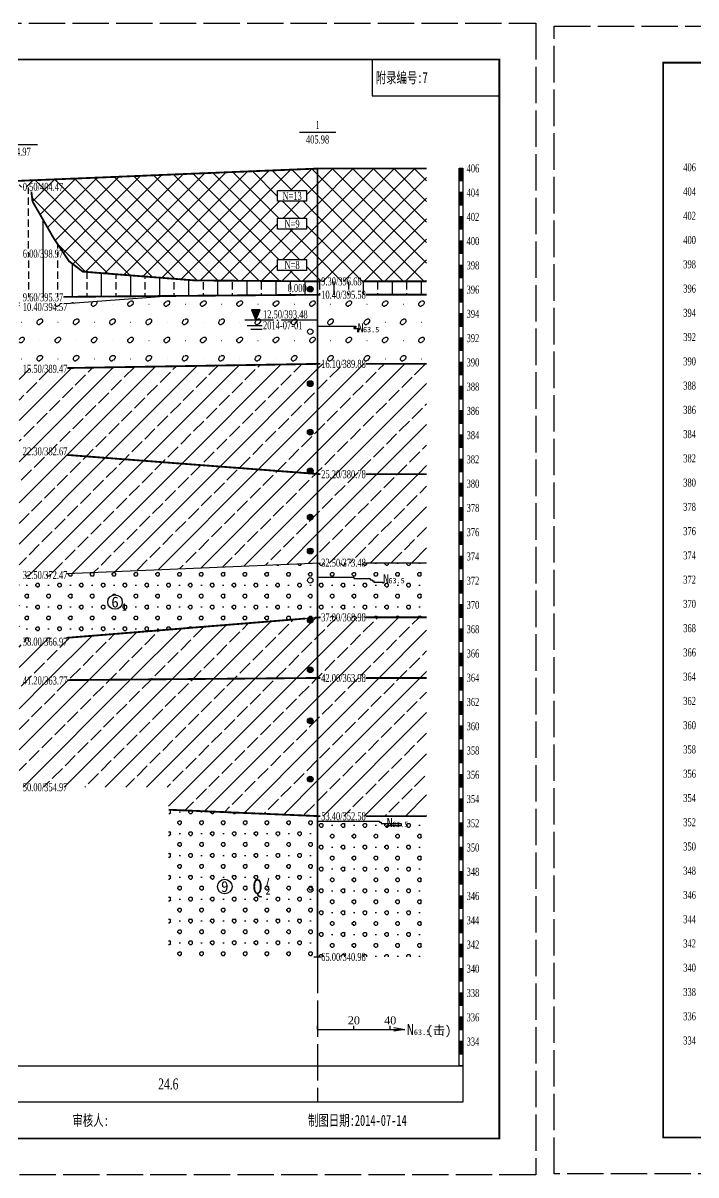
# Model space of a CAD drawing. Header units: millimetres. Extents: x -30 to 2967, y -786 to 1322.
# Drawn here: x 1142.5 to 1327.5, y -785.6 to -469 of the extents above; entities that cross this region are included whole.
import ezdxf
from ezdxf.enums import TextEntityAlignment as Align

# ---------------------------------------------------------------- set-up
doc = ezdxf.new("R2010")
doc.units = ezdxf.units.MM
doc.linetypes.add('SWX', pattern=[12, 10, -1, 0, -1])
doc.linetypes.add('XX', pattern=[12, 10, -2])
doc.layers.add('DXSW', color=7, linetype='Continuous')
doc.layers.add('MASKTEXT', color=7, linetype='Continuous')
doc.styles.add('Dzcd', font='TIMES.TTF')
doc.styles.add('DzSl', font='italic__.ttf')
doc.styles.get("Standard").update_dxf_attribs({"font": 'SimSun.ttf'})
pattern_1 = [(0, (0.293, 0), (3, 3), [0.4142, -5.5858]), (0, (0.293, 1), (3, 3), [0.4142, -5.5858]), (90, (0, 0.293), (-3, 3), [0.4142, -5.5858]), (90, (1, 0.293), (-3, 3), [0.4142, -5.5858]), (45, (0.707, 0), (-3.000042, 3.000042), [0.4142, -3.8285]), (45, (0, 0.707), (-3.000042, 3.000042), [0.4142, -3.8285]), (135, (0.293, 0), (-3.000042, -3.000042), [0.4142, -3.8285]), (135, (1, 0.707), (-3.000042, -3.000042), [0.4142, -3.8285]), (0, (3.5, 0.5), (0, 6), [0, -6])]
pattern_2 = [(45, (0, 0), (-2.828427, 2.828427), []), (315, (0, 0), (2.828427, 2.828427), [])]
pattern_3 = [(90, (936.057, -1862.288), (-8, 5e-16), [2, -1]), (90, (940.057, -1862.288), (-8, 5e-16), [])]
pattern_4 = [(0, (936.5703, -1861.8487), (5, 5), [0.3756, -9.6244]), (0, (937.127, -1860.37), (5, 5), [0.3798, -9.6202]), (135, (936.57, -1861.849), (-5.000023, -5.000023), [0.3906, -6.6804]), (315, (937.507, -1860.37), (5.000023, 5.000023), [0.3828, -6.6883]), (90, (936.294, -1861.5724), (-5, 5), [0.377, -9.623]), (270, (937.7776, -1860.6405), (5, -5), [0.3751, -9.6249]), (45, (936.451, -1860.881), (-5.000023, 5.000023), [0.492, -6.5791]), (225, (937.604, -1861.3624), (5.000023, -5.000023), [0.4449, -6.6262]), (63.4348, (936.294, -1861.195), (-10.000075, -6e-05), [0.3513, -22.0094]), (243.4348, (937.778, -1861.015), (10.000075, 6e-05), [0.3886, -21.9721]), (63.4348, (941.294, -1856.195), (-10.000075, -6e-05), [0.3513, -22.0094]), (243.4348, (942.778, -1856.015), (10.000075, 6e-05), [0.3886, -21.9721]), (63.4348, (946.294, -1851.195), (-10.000075, -6e-05), [0.3513, -22.0094]), (243.4348, (947.778, -1851.015), (10.000075, 6e-05), [0.3886, -21.9721]), (63.4348, (951.294, -1846.195), (-10.000075, -6e-05), [0.3513, -22.0094]), (243.4348, (952.778, -1846.015), (10.000075, 6e-05), [0.3886, -21.9721]), (26.5659, (936.799, -1860.5333), (-9.998806, 0.000297), [0.3657, -21.9937]), (206.5659, (937.2892, -1861.677), (9.999964, 0.000282), [0.3838, -21.9769]), (26.5659, (941.799, -1855.5333), (-9.998806, 0.000297), [0.3657, -21.9937]), (206.5659, (942.2892, -1856.677), (9.999964, 0.000282), [0.3838, -21.9769]), (0, (942.051, -1861.275), (0, 10), [0.05, -9.95]), (0, (947.051, -1856.275), (0, 10), [0.05, -9.95])]
pattern_5 = [(45, (0, 0), (-5.656854, 5.656854), []), (45, (5.657, 0), (-2.828427, 8.48528), [4, -1])]

# ---------------------------------------------------------------- blocks, each defined once
blk = doc.blocks.new('TL_YZY')
h = blk.add_hatch(color=256)
edge = h.paths.add_edge_path()
edge.add_arc((0, -0.79), 0.8, 0, 360)
blk.add_circle((0, -0.79), 0.8)
blk = doc.blocks.new('TL_BGN')
blk.add_lwpolyline([(-8, 0), (0, 0), (0, -3), (-8, -3)], close=True)
blk = doc.blocks.new('TL_RDY')
blk.add_circle((0, -1.51), 0.75)
blk = doc.blocks.new('tl_shw')
blk.add_hatch(color=256).paths.add_polyline_path([(1.21, 2.81), (-1.21, 2.81), (0, -0.04)])
for p, q in [((-2.35, -1.44), (1.77, -1.44)), ((1.77, -2.55), (-1.39, -2.55))]:
    blk.add_line(p, q)
at = {"flags": 128}
blk.add_lwpolyline([(1.21, 2.81), (-1.21, 2.81), (0, -0.04)], close=True, dxfattribs=at)

msp = doc.modelspace()

# ---------------------------------------------------------------- hatches: boundary and pattern name
h = msp.add_hatch()
h.set_pattern_fill('素填土', color=256, style=0)
h.set_pattern_definition(pattern_2)
h.paths.add_polyline_path([(1141.39, -512.39), (1223.46, -509.02), (1223.46, -540.02), (1189.81, -539.77), (1158.89, -537.35), (1155.09, -534.46), (1151.03, -528.4), (1145.06, -518.04), (1144.75, -515.36), (1144.09, -514.22), (1141.39, -514.06)])
h.paths.add_polyline_path([(1213.85, -537.22), (1219.06, -537.22), (1219.06, -533.87), (1213.85, -533.87)], flags=24)
h.paths.add_polyline_path([(1213.85, -525.89), (1219.06, -525.89), (1219.06, -522.53), (1213.85, -522.53)], flags=24)
h.paths.add_polyline_path([(1213.28, -518.22), (1219.63, -518.22), (1219.63, -514.87), (1213.28, -514.87)], flags=8)
h.paths.add_polyline_path([(1141.81, -515.77), (1153.83, -515.77), (1153.83, -512.32), (1141.81, -512.32)], flags=25)
h.paths.add_polyline_path([(1212.46, -515.02), (1220.46, -515.02), (1220.46, -518.02), (1212.46, -518.02)], flags=16)
h.paths.add_polyline_path([(1212.46, -522.69), (1220.46, -522.69), (1220.46, -525.69), (1212.46, -525.69)], flags=16)
h.paths.add_polyline_path([(1212.46, -534.02), (1220.46, -534.02), (1220.46, -537.02), (1212.46, -537.02)], flags=16)
h.paths.add_polyline_path([(1213.28, -518.22), (1219.63, -518.22), (1219.63, -514.87), (1213.28, -514.87)], flags=24)
h.paths.add_polyline_path([(1213.85, -525.89), (1219.06, -525.89), (1219.06, -522.53), (1213.85, -522.53)], flags=8)
h.paths.add_polyline_path([(1213.85, -537.22), (1219.06, -537.22), (1219.06, -533.87), (1213.85, -533.87)], flags=8)
h = msp.add_hatch()
h.set_pattern_fill('素填土', color=256, style=0)
h.set_pattern_definition(pattern_2)
h.paths.add_polyline_path([(1223.46, -509.02), (1253.46, -509.02), (1253.46, -540.02), (1223.46, -540.02)])
h.paths.add_polyline_path([(1223.88, -541.74), (1235.9, -541.74), (1235.9, -538.29), (1223.88, -538.29)], flags=8)
for points in [[(1262.46, -512.29), (1262.46, -508.95), (1263.46, -508.95), (1263.46, -512.29)], [(1262.46, -518.95), (1262.46, -515.62), (1263.46, -515.62), (1263.46, -518.95)], [(1262.46, -525.62), (1262.46, -522.29), (1263.46, -522.29), (1263.46, -525.62)], [(1262.46, -532.29), (1262.46, -528.95), (1263.46, -528.95), (1263.46, -532.29)], [(1262.46, -538.95), (1262.46, -535.62), (1263.46, -535.62), (1263.46, -538.95)], [(1262.46, -545.62), (1262.46, -542.29), (1263.46, -542.29), (1263.46, -545.62)], [(1262.46, -552.29), (1262.46, -548.95), (1263.46, -548.95), (1263.46, -552.29)], [(1262.46, -558.95), (1262.46, -555.62), (1263.46, -555.62), (1263.46, -558.95)], [(1262.46, -565.62), (1262.46, -562.29), (1263.46, -562.29), (1263.46, -565.62)], [(1262.46, -572.29), (1262.46, -568.95), (1263.46, -568.95), (1263.46, -572.29)], [(1262.46, -578.95), (1262.46, -575.62), (1263.46, -575.62), (1263.46, -578.95)], [(1262.46, -585.62), (1262.46, -582.29), (1263.46, -582.29), (1263.46, -585.62)], [(1262.46, -592.29), (1262.46, -588.95), (1263.46, -588.95), (1263.46, -592.29)], [(1262.46, -598.95), (1262.46, -595.62), (1263.46, -595.62), (1263.46, -598.95)], [(1262.46, -605.62), (1262.46, -602.29), (1263.46, -602.29), (1263.46, -605.62)], [(1262.46, -612.29), (1262.46, -608.95), (1263.46, -608.95), (1263.46, -612.29)], [(1262.46, -618.95), (1262.46, -615.62), (1263.46, -615.62), (1263.46, -618.95)], [(1262.46, -625.62), (1262.46, -622.29), (1263.46, -622.29), (1263.46, -625.62)], [(1262.46, -632.29), (1262.46, -628.95), (1263.46, -628.95), (1263.46, -632.29)], [(1262.46, -638.95), (1262.46, -635.62), (1263.46, -635.62), (1263.46, -638.95)], [(1262.46, -645.62), (1262.46, -642.29), (1263.46, -642.29), (1263.46, -645.62)], [(1262.46, -652.29), (1262.46, -648.95), (1263.46, -648.95), (1263.46, -652.29)], [(1262.46, -658.95), (1262.46, -655.62), (1263.46, -655.62), (1263.46, -658.95)], [(1262.46, -665.62), (1262.46, -662.29), (1263.46, -662.29), (1263.46, -665.62)], [(1262.46, -672.29), (1262.46, -668.95), (1263.46, -668.95), (1263.46, -672.29)], [(1262.46, -678.95), (1262.46, -675.62), (1263.46, -675.62), (1263.46, -678.95)], [(1262.46, -685.62), (1262.46, -682.29), (1263.46, -682.29), (1263.46, -685.62)], [(1262.46, -692.29), (1262.46, -688.95), (1263.46, -688.95), (1263.46, -692.29)], [(1262.46, -698.95), (1262.46, -695.62), (1263.46, -695.62), (1263.46, -698.95)], [(1262.46, -705.62), (1262.46, -702.29), (1263.46, -702.29), (1263.46, -705.62)], [(1262.46, -712.29), (1262.46, -708.95), (1263.46, -708.95), (1263.46, -712.29)], [(1262.46, -718.95), (1262.46, -715.62), (1263.46, -715.62), (1263.46, -718.95)], [(1262.46, -725.62), (1262.46, -722.29), (1263.46, -722.29), (1263.46, -725.62)], [(1262.46, -732.29), (1262.46, -728.95), (1263.46, -728.95), (1263.46, -732.29)], [(1262.46, -738.95), (1262.46, -735.62), (1263.46, -735.62), (1263.46, -738.95)], [(1262.46, -745.62), (1262.46, -742.29), (1263.46, -742.29), (1263.46, -745.62)], [(1262.46, -752.29), (1262.46, -748.95), (1263.46, -748.95), (1263.46, -752.29)]]:
    msp.add_hatch(color=256).paths.add_polyline_path(points)
h = msp.add_hatch()
h.set_pattern_fill('黄土状粉质粘土', color=256, style=0)
h.set_pattern_definition([(90, (0, 0), (-8, 5e-16), [2, -1]), (90, (4, 0), (-8, 5e-16), [])])
h.paths.add_polyline_path([(1141.39, -514.11), (1144.09, -514.22), (1144.75, -515.36), (1145.06, -518.04), (1146.74, -520.96), (1148.83, -524.58), (1151.02, -528.37), (1153.89, -532.66), (1141.39, -532.4)])
h = msp.add_hatch()
h.set_pattern_fill('黄土状粉质粘土', color=256, style=0)
h.set_pattern_definition(pattern_3)
h.paths.add_polyline_path([(1141.39, -532.39), (1153.89, -532.66), (1155.09, -534.46), (1158.89, -537.35), (1189.81, -539.77), (1223.46, -540.02), (1223.46, -543.69), (1141.39, -544.39)])
h.paths.add_polyline_path([(1214.78, -543.56), (1221.02, -543.56), (1221.02, -540.2), (1214.78, -540.2)], flags=24)
h.paths.add_polyline_path([(1141.81, -534.11), (1153.83, -534.11), (1153.83, -530.66), (1141.81, -530.66)], flags=9)
h.paths.add_polyline_path([(1141.81, -546.11), (1153.83, -546.11), (1153.83, -542.66), (1141.81, -542.66)], flags=9)
h = msp.add_hatch()
h.set_pattern_fill('黄土状粉质粘土', color=256, style=0)
h.set_pattern_definition(pattern_3)
h.paths.add_polyline_path([(1223.46, -540.02), (1253.46, -540.02), (1253.46, -543.69), (1223.46, -543.69)])
h.paths.add_polyline_path([(1223.88, -541.74), (1235.9, -541.74), (1235.9, -538.29), (1223.88, -538.29)], flags=8)
h.paths.add_polyline_path([(1223.88, -545.41), (1237.03, -545.41), (1237.03, -541.96), (1223.88, -541.96)], flags=8)
h = msp.add_hatch()
h.set_pattern_fill('卵石', color=256, style=0)
h.set_pattern_definition(pattern_4)
h.paths.add_polyline_path([(1141.39, -544.39), (1223.46, -543.69), (1223.46, -562.69), (1141.39, -564.06)])
h.paths.add_polyline_path([(1141.49, -544.49), (1182.44, -544.04), (1141.49, -547.06)], flags=16)
h.paths.add_polyline_path([(1207.88, -550.81), (1221.03, -550.81), (1221.03, -547.36), (1207.88, -547.36)], flags=24)
h.paths.add_polyline_path([(1207.9, -553.79), (1219.63, -553.79), (1219.63, -550.43), (1207.9, -550.43)], flags=24)
h.paths.add_polyline_path([(1141.81, -546.11), (1153.83, -546.11), (1153.83, -542.66), (1141.81, -542.66)], flags=9)
h.paths.add_polyline_path([(1141.81, -548.77), (1154.97, -548.77), (1154.97, -545.32), (1141.81, -545.32)], flags=24)
h.paths.add_polyline_path([(1141.81, -565.77), (1154.97, -565.77), (1154.97, -562.32), (1141.81, -562.32)], flags=9)
h = msp.add_hatch()
h.set_pattern_fill('中砂', color=256, style=0)
h.set_pattern_definition([(0, (936.0566, -1862.2876), (2.5, 4.33), [0, -5]), (0, (936.1566, -1862.2876), (2.5, 4.33), [0, -5]), (0, (936.0566, -1862.1876), (2.5, 4.33), [0, -5]), (0, (936.1566, -1862.1876), (2.5, 4.33), [0, -5])])
h.paths.add_polyline_path([(1141.49, -544.49), (1182.44, -544.04), (1141.49, -547.06)])
h = msp.add_hatch()
h.set_pattern_fill('卵石', color=256, style=0)
h.set_pattern_definition(pattern_4)
h.paths.add_polyline_path([(1223.46, -543.69), (1253.46, -543.69), (1253.46, -562.69), (1223.46, -562.69)])
h.paths.add_polyline_path([(1223.88, -545.41), (1237.03, -545.41), (1237.03, -541.96), (1223.88, -541.96)], flags=8)
h.paths.add_polyline_path([(1223.88, -564.41), (1237.03, -564.41), (1237.03, -560.96), (1223.88, -560.96)], flags=8)
h = msp.add_hatch()
h.set_pattern_fill('粉质粘土', color=256, style=0)
h.set_pattern_definition(pattern_5)
h.paths.add_polyline_path([(1141.39, -564.06), (1223.46, -562.69), (1223.46, -593.02), (1141.39, -586.72)])
h.paths.add_polyline_path([(1141.81, -565.77), (1154.97, -565.77), (1154.97, -562.32), (1141.81, -562.32)], flags=8)
h.paths.add_polyline_path([(1141.81, -588.44), (1154.97, -588.44), (1154.97, -584.99), (1141.81, -584.99)], flags=8)
h = msp.add_hatch()
h.set_pattern_fill('粉质粘土', color=256, style=0)
h.set_pattern_definition(pattern_5)
h.paths.add_polyline_path([(1223.46, -562.69), (1253.46, -562.69), (1253.46, -593.02), (1223.46, -593.02)])
h.paths.add_polyline_path([(1223.88, -564.41), (1237.03, -564.41), (1237.03, -560.96), (1223.88, -560.96)], flags=8)
h.paths.add_polyline_path([(1223.88, -594.74), (1237.03, -594.74), (1237.03, -591.29), (1223.88, -591.29)], flags=8)
h = msp.add_hatch()
h.set_pattern_fill('粉质粘土', color=256, style=0)
h.set_pattern_definition(pattern_5)
h.paths.add_polyline_path([(1141.39, -586.72), (1223.46, -593.02), (1223.46, -632.36), (1141.39, -639.06)])
h.paths.add_polyline_path([(1141.49, -620.82), (1223.46, -617.36), (1223.46, -632.36), (1141.49, -639.06)], flags=0)
h.paths.add_polyline_path([(1141.81, -588.44), (1154.97, -588.44), (1154.97, -584.99), (1141.81, -584.99)], flags=8)
h.paths.add_polyline_path([(1141.81, -622.44), (1154.97, -622.44), (1154.97, -618.99), (1141.81, -618.99)], flags=8)
h.paths.add_polyline_path([(1141.81, -622.44), (1154.97, -622.44), (1154.97, -618.99), (1141.81, -618.99)], flags=8)
h.paths.add_polyline_path([(1141.81, -640.77), (1154.97, -640.77), (1154.97, -637.32), (1141.81, -637.32)], flags=8)
h = msp.add_hatch()
h.set_pattern_fill('粉质粘土', color=256, style=0)
h.set_pattern_definition(pattern_5)
h.paths.add_polyline_path([(1223.46, -593.02), (1253.46, -593.02), (1253.46, -632.36), (1223.46, -632.36)])
h.paths.add_polyline_path([(1223.56, -617.46), (1253.46, -617.36), (1253.46, -632.36), (1223.56, -632.36)], flags=16)
h.paths.add_polyline_path([(1223.88, -594.74), (1237.03, -594.74), (1237.03, -591.29), (1223.88, -591.29)], flags=9)
h.paths.add_polyline_path([(1223.88, -619.07), (1237.03, -619.07), (1237.03, -615.62), (1223.88, -615.62)], flags=8)
h.paths.add_polyline_path([(1223.88, -619.07), (1237.03, -619.07), (1237.03, -615.62), (1223.88, -615.62)], flags=24)
h.paths.add_polyline_path([(1223.88, -634.07), (1237.03, -634.07), (1237.03, -630.62), (1223.88, -630.62)], flags=9)
h = msp.add_hatch()
h.set_pattern_fill('圆砾', color=256, style=0)
h.set_pattern_definition(pattern_1)
h.paths.add_polyline_path([(1141.49, -620.82), (1223.46, -617.36), (1223.46, -632.36), (1141.49, -639.06)])
edge = h.paths.add_edge_path(flags=16)
edge.add_arc((1221.46, -622.2), 0.75, 0, 360)
edge = h.paths.add_edge_path(flags=16)
edge.add_arc((1167.76, -628.16), 2, 0, 360)
h.paths.add_polyline_path([(1169.18, -630.97), (1171.56, -630.97), (1171.56, -628.08), (1169.18, -628.08)], flags=24)
h.paths.add_polyline_path([(1165.96, -630.39), (1169.55, -630.39), (1169.55, -626.01), (1165.96, -626.01)], flags=24)
h.paths.add_polyline_path([(1141.81, -640.77), (1154.97, -640.77), (1154.97, -637.32), (1141.81, -637.32)], flags=9)
h = msp.add_hatch()
h.set_pattern_fill('圆砾', color=256, style=0)
h.set_pattern_definition(pattern_1)
h.paths.add_polyline_path([(1223.56, -617.46), (1253.46, -617.36), (1253.46, -632.36), (1223.56, -632.36)])
h.paths.add_polyline_path([(1223.88, -619.07), (1237.03, -619.07), (1237.03, -615.62), (1223.88, -615.62)], flags=9)
h.paths.add_polyline_path([(1223.88, -634.07), (1237.03, -634.07), (1237.03, -630.62), (1223.88, -630.62)], flags=9)
h = msp.add_hatch()
h.set_pattern_fill('粉质粘土', color=256, style=0)
h.set_pattern_definition(pattern_5)
h.paths.add_polyline_path([(1141.39, -639.06), (1223.46, -632.36), (1223.46, -649.02), (1141.39, -649.72)])
h.paths.add_polyline_path([(1141.81, -640.77), (1154.97, -640.77), (1154.97, -637.32), (1141.81, -637.32)], flags=8)
h.paths.add_polyline_path([(1141.81, -651.44), (1154.97, -651.44), (1154.97, -647.99), (1141.81, -647.99)], flags=8)
h = msp.add_hatch()
h.set_pattern_fill('粉质粘土', color=256, style=0)
h.set_pattern_definition(pattern_5)
h.paths.add_polyline_path([(1223.46, -632.36), (1253.46, -632.36), (1253.46, -649.02), (1223.46, -649.02)])
h.paths.add_polyline_path([(1223.88, -634.07), (1237.03, -634.07), (1237.03, -630.62), (1223.88, -630.62)], flags=8)
h.paths.add_polyline_path([(1223.88, -650.74), (1237.03, -650.74), (1237.03, -647.29), (1223.88, -647.29)], flags=8)
h = msp.add_hatch()
h.set_pattern_fill('粉质粘土', color=256, style=0)
h.set_pattern_definition(pattern_5)
h.paths.add_polyline_path([(1141.39, -649.72), (1223.46, -649.02), (1223.46, -687.02), (1182.52, -685.24), (1182.42, -679.05), (1141.39, -679.05)])
h.paths.add_polyline_path([(1141.81, -651.44), (1154.97, -651.44), (1154.97, -647.99), (1141.81, -647.99)], flags=9)
h.paths.add_polyline_path([(1141.81, -680.77), (1154.97, -680.77), (1154.97, -677.32), (1141.81, -677.32)], flags=25)
h = msp.add_hatch()
h.set_pattern_fill('粉质粘土', color=256, style=0)
h.set_pattern_definition(pattern_5)
h.paths.add_polyline_path([(1223.46, -649.02), (1253.46, -649.02), (1253.46, -687.02), (1223.46, -687.02)])
h.paths.add_polyline_path([(1223.88, -650.74), (1237.03, -650.74), (1237.03, -647.29), (1223.88, -647.29)], flags=8)
h.paths.add_polyline_path([(1223.88, -688.74), (1237.03, -688.74), (1237.03, -685.29), (1223.88, -685.29)], flags=8)
h = msp.add_hatch()
h.set_pattern_fill('圆砾', color=256, style=0)
h.set_pattern_definition([(0, (936.3495, -1862.2876), (3, 3), [0.4142, -5.5858]), (0, (936.3495, -1861.2876), (3, 3), [0.4142, -5.5858]), (90, (936.0566, -1861.9947), (-3, 3), [0.4142, -5.5858]), (90, (937.0566, -1861.9947), (-3, 3), [0.4142, -5.5858]), (45, (936.7637, -1862.2876), (-3.000042, 3.000042), [0.4142, -3.8285]), (45, (936.0566, -1861.5805), (-3.000042, 3.000042), [0.4142, -3.8285]), (135, (936.3495, -1862.2876), (-3.000042, -3.000042), [0.4142, -3.8285]), (135, (937.0566, -1861.5805), (-3.000042, -3.000042), [0.4142, -3.8285]), (0, (939.5566, -1861.7876), (0, 6), [0, -6])])
h.paths.add_polyline_path([(1182.52, -685.24), (1223.46, -687.02), (1223.46, -725.69), (1182.42, -725.69)])
edge = h.paths.add_edge_path(flags=16)
edge.add_arc((1197.94, -706.35), 2, 0, 360)
h.paths.add_polyline_path([(1204.42, -709.89), (1209.46, -709.89), (1209.46, -703.32), (1204.42, -703.32)], flags=24)
h.paths.add_polyline_path([(1208.66, -709.03), (1211.04, -709.03), (1211.04, -706.15), (1208.66, -706.15)], flags=24)
h.paths.add_polyline_path([(1208.64, -706.55), (1210.78, -706.55), (1210.78, -703.55), (1208.64, -703.55)], flags=24)
h = msp.add_hatch()
h.set_pattern_fill('圆砾', color=256, style=0)
h.set_pattern_definition(pattern_1)
h.paths.add_polyline_path([(1223.46, -687.02), (1253.46, -687.02), (1253.46, -725.69), (1223.46, -725.69)])
h.paths.add_polyline_path([(1223.88, -688.74), (1237.03, -688.74), (1237.03, -685.29), (1223.88, -685.29)], flags=9)
h.paths.add_polyline_path([(1223.88, -727.41), (1237.03, -727.41), (1237.03, -723.96), (1223.88, -723.96)], flags=9)

# ---------------------------------------------------------------- linework, layer by layer
for p, q in [((1218.46, -499.02), (1228.46, -499.02)), ((1136.39, -502.39), (1146.39, -502.39)), ((1153.56, -544.28), (1182.44, -544.04)), ((1154.34, -546.11), (1182.44, -544.04)), ((1154.37, -620.27), (1224.26, -617.36)), ((1236.44, -617.41), (1253.46, -617.36)), ((1224.26, -632.36), (1154.37, -638)), ((1253.46, -632.36), (1236.44, -632.36)), ((1222.46, -725.69), (1224.46, -725.69)), ((1223.46, -745.62), (1223.46, -744.62)), ((1223.46, -745.62), (1247.46, -745.62)), ((1233.46, -745.62), (1233.46, -744.62)), ((1243.46, -745.62), (1243.46, -744.62))]:
    msp.add_line(p, q)
at = {"linetype": 'XX'}
msp.add_line((1223.46, -725.69), (1223.46, -765.62), dxfattribs=at)
for points in [[(856.06, -785.62), (856.06, -469.02), (1283.46, -469.02), (1283.46, -785.62)], [(1288.54, -785.33), (1288.54, -469.9), (1710.11, -469.9), (1710.11, -785.33)]]:
    msp.add_lwpolyline(points, close=True, dxfattribs=at)
at = {"const_width": 0.5}
for points in [[(886.06, -775.62), (886.06, -479.02), (1273.46, -479.02), (1273.46, -775.62)], [(1318.54, -775.33), (1318.54, -479.9), (1700.11, -479.9), (1700.11, -775.33)]]:
    msp.add_lwpolyline(points, close=True, dxfattribs=at)
for points in [[(1238.46, -479.02), (1238.46, -489.02), (1273.46, -489.02)], [(1244.46, -745.12), (1247.46, -745.62), (1244.46, -746.12)]]:
    msp.add_lwpolyline(points)
for points in [[(1055.22, -512.31), (1061.66, -512.33), (1078.76, -512.39), (1094.41, -512.39), (1110.07, -512.39), (1125.73, -512.39), (1141.39, -512.39), (1161.91, -511.55), (1182.42, -510.7), (1202.94, -509.86), (1223.46, -509.02), (1253.46, -509.02)], [(1153.73, -532.66), (1153.89, -532.66)], [(1235.67, -540.02), (1253.46, -540.02)], [(1235.67, -540.02), (1253.46, -540.02)], [(1153.6, -544.28), (1224.26, -543.69)], [(1236.69, -543.69), (1253.46, -543.69)], [(1154.62, -563.84), (1224.26, -562.69)], [(1236.69, -562.69), (1253.46, -562.69)], [(1154.62, -587.73), (1224.26, -593.02)], [(1236.69, -593.02), (1253.46, -593.02)], [(1154.62, -637.98), (1220.17, -632.69)], [(1222.7, -632.48), (1224.26, -632.36)], [(1236.69, -632.36), (1253.46, -632.36)], [(1154.62, -649.61), (1224.26, -649.02)], [(1236.69, -649.02), (1253.46, -649.02)], [(1182.52, -685.24), (1224.26, -687.02)], [(1236.69, -687.02), (1253.46, -687.02)]]:
    msp.add_lwpolyline(points, dxfattribs=at)
msp.add_lwpolyline([(1223.46, -509.02, 0.5, 0.5, 0), (1223.46, -725.69, 0, 0, 0)], format="xyseb")
for points in [[(1262.46, -512.29), (1262.46, -508.95), (1263.46, -508.95), (1263.46, -512.29)], [(1262.46, -515.62), (1262.46, -512.29), (1263.46, -512.29), (1263.46, -515.62)], [(1262.46, -518.95), (1262.46, -515.62), (1263.46, -515.62), (1263.46, -518.95)], [(1262.46, -522.29), (1262.46, -518.95), (1263.46, -518.95), (1263.46, -522.29)], [(1262.46, -525.62), (1262.46, -522.29), (1263.46, -522.29), (1263.46, -525.62)], [(1262.46, -528.95), (1262.46, -525.62), (1263.46, -525.62), (1263.46, -528.95)], [(1262.46, -532.29), (1262.46, -528.95), (1263.46, -528.95), (1263.46, -532.29)], [(1262.46, -535.62), (1262.46, -532.29), (1263.46, -532.29), (1263.46, -535.62)], [(1262.46, -538.95), (1262.46, -535.62), (1263.46, -535.62), (1263.46, -538.95)], [(1262.46, -542.29), (1262.46, -538.95), (1263.46, -538.95), (1263.46, -542.29)], [(1262.46, -545.62), (1262.46, -542.29), (1263.46, -542.29), (1263.46, -545.62)], [(1262.46, -548.95), (1262.46, -545.62), (1263.46, -545.62), (1263.46, -548.95)], [(1262.46, -552.29), (1262.46, -548.95), (1263.46, -548.95), (1263.46, -552.29)], [(1262.46, -555.62), (1262.46, -552.29), (1263.46, -552.29), (1263.46, -555.62)], [(1262.46, -558.95), (1262.46, -555.62), (1263.46, -555.62), (1263.46, -558.95)], [(1262.46, -562.29), (1262.46, -558.95), (1263.46, -558.95), (1263.46, -562.29)], [(1262.46, -565.62), (1262.46, -562.29), (1263.46, -562.29), (1263.46, -565.62)], [(1262.46, -568.95), (1262.46, -565.62), (1263.46, -565.62), (1263.46, -568.95)], [(1262.46, -572.29), (1262.46, -568.95), (1263.46, -568.95), (1263.46, -572.29)], [(1262.46, -575.62), (1262.46, -572.29), (1263.46, -572.29), (1263.46, -575.62)], [(1262.46, -578.95), (1262.46, -575.62), (1263.46, -575.62), (1263.46, -578.95)], [(1262.46, -582.29), (1262.46, -578.95), (1263.46, -578.95), (1263.46, -582.29)], [(1262.46, -585.62), (1262.46, -582.29), (1263.46, -582.29), (1263.46, -585.62)], [(1262.46, -588.95), (1262.46, -585.62), (1263.46, -585.62), (1263.46, -588.95)], [(1262.46, -592.29), (1262.46, -588.95), (1263.46, -588.95), (1263.46, -592.29)], [(1262.46, -595.62), (1262.46, -592.29), (1263.46, -592.29), (1263.46, -595.62)], [(1262.46, -598.95), (1262.46, -595.62), (1263.46, -595.62), (1263.46, -598.95)], [(1262.46, -602.29), (1262.46, -598.95), (1263.46, -598.95), (1263.46, -602.29)], [(1262.46, -605.62), (1262.46, -602.29), (1263.46, -602.29), (1263.46, -605.62)], [(1262.46, -608.95), (1262.46, -605.62), (1263.46, -605.62), (1263.46, -608.95)], [(1262.46, -612.29), (1262.46, -608.95), (1263.46, -608.95), (1263.46, -612.29)], [(1262.46, -615.62), (1262.46, -612.29), (1263.46, -612.29), (1263.46, -615.62)], [(1262.46, -618.95), (1262.46, -615.62), (1263.46, -615.62), (1263.46, -618.95)], [(1262.46, -622.29), (1262.46, -618.95), (1263.46, -618.95), (1263.46, -622.29)], [(1262.46, -625.62), (1262.46, -622.29), (1263.46, -622.29), (1263.46, -625.62)], [(1262.46, -628.95), (1262.46, -625.62), (1263.46, -625.62), (1263.46, -628.95)], [(1262.46, -632.29), (1262.46, -628.95), (1263.46, -628.95), (1263.46, -632.29)], [(1262.46, -635.62), (1262.46, -632.29), (1263.46, -632.29), (1263.46, -635.62)], [(1262.46, -638.95), (1262.46, -635.62), (1263.46, -635.62), (1263.46, -638.95)], [(1262.46, -642.29), (1262.46, -638.95), (1263.46, -638.95), (1263.46, -642.29)], [(1262.46, -645.62), (1262.46, -642.29), (1263.46, -642.29), (1263.46, -645.62)], [(1262.46, -648.95), (1262.46, -645.62), (1263.46, -645.62), (1263.46, -648.95)], [(1262.46, -652.29), (1262.46, -648.95), (1263.46, -648.95), (1263.46, -652.29)], [(1262.46, -655.62), (1262.46, -652.29), (1263.46, -652.29), (1263.46, -655.62)], [(1262.46, -658.95), (1262.46, -655.62), (1263.46, -655.62), (1263.46, -658.95)], [(1262.46, -662.29), (1262.46, -658.95), (1263.46, -658.95), (1263.46, -662.29)], [(1262.46, -665.62), (1262.46, -662.29), (1263.46, -662.29), (1263.46, -665.62)], [(1262.46, -668.95), (1262.46, -665.62), (1263.46, -665.62), (1263.46, -668.95)], [(1262.46, -672.29), (1262.46, -668.95), (1263.46, -668.95), (1263.46, -672.29)], [(1262.46, -675.62), (1262.46, -672.29), (1263.46, -672.29), (1263.46, -675.62)], [(1262.46, -678.95), (1262.46, -675.62), (1263.46, -675.62), (1263.46, -678.95)], [(1262.46, -682.29), (1262.46, -678.95), (1263.46, -678.95), (1263.46, -682.29)], [(1262.46, -685.62), (1262.46, -682.29), (1263.46, -682.29), (1263.46, -685.62)], [(1262.46, -688.95), (1262.46, -685.62), (1263.46, -685.62), (1263.46, -688.95)], [(1262.46, -692.29), (1262.46, -688.95), (1263.46, -688.95), (1263.46, -692.29)], [(1262.46, -695.62), (1262.46, -692.29), (1263.46, -692.29), (1263.46, -695.62)], [(1262.46, -698.95), (1262.46, -695.62), (1263.46, -695.62), (1263.46, -698.95)], [(1262.46, -702.29), (1262.46, -698.95), (1263.46, -698.95), (1263.46, -702.29)], [(1262.46, -705.62), (1262.46, -702.29), (1263.46, -702.29), (1263.46, -705.62)], [(1262.46, -708.95), (1262.46, -705.62), (1263.46, -705.62), (1263.46, -708.95)], [(1262.46, -712.29), (1262.46, -708.95), (1263.46, -708.95), (1263.46, -712.29)], [(1262.46, -715.62), (1262.46, -712.29), (1263.46, -712.29), (1263.46, -715.62)], [(1262.46, -718.95), (1262.46, -715.62), (1263.46, -715.62), (1263.46, -718.95)], [(1262.46, -722.29), (1262.46, -718.95), (1263.46, -718.95), (1263.46, -722.29)], [(1262.46, -725.62), (1262.46, -722.29), (1263.46, -722.29), (1263.46, -725.62)], [(1262.46, -728.95), (1262.46, -725.62), (1263.46, -725.62), (1263.46, -728.95)], [(1262.46, -732.29), (1262.46, -728.95), (1263.46, -728.95), (1263.46, -732.29)], [(1262.46, -735.62), (1262.46, -732.29), (1263.46, -732.29), (1263.46, -735.62)], [(1262.46, -738.95), (1262.46, -735.62), (1263.46, -735.62), (1263.46, -738.95)], [(1262.46, -742.29), (1262.46, -738.95), (1263.46, -738.95), (1263.46, -742.29)], [(1262.46, -745.62), (1262.46, -742.29), (1263.46, -742.29), (1263.46, -745.62)], [(1262.46, -748.95), (1262.46, -745.62), (1263.46, -745.62), (1263.46, -748.95)], [(1262.46, -752.29), (1262.46, -748.95), (1263.46, -748.95), (1263.46, -752.29)], [(1262.46, -755.62), (1262.46, -752.29), (1263.46, -752.29), (1263.46, -755.62)], [(896.06, -755.62), (1263.46, -755.62), (1263.46, -765.62), (896.06, -765.62)]]:
    msp.add_lwpolyline(points, close=True)
at = {"linetype": 'XX', "ltscale": 0.3, "const_width": 0.5}
msp.add_lwpolyline([(1144.75, -515.36), (1145.06, -518.04), (1146.74, -520.96), (1148.83, -524.58), (1151.02, -528.37), (1155.09, -534.46), (1158.89, -537.35), (1189.81, -539.77), (1224.26, -540.02)], dxfattribs=at)
at = {"color": 1}
for points in [[(1223.46, -552.35), (1233.96, -552.35), (1233.96, -552.69), (1233.46, -552.69), (1233.46, -553.02), (1234.96, -553.02), (1234.96, -553.35), (1234.46, -553.35), (1234.46, -553.69), (1234.46, -553.69), (1234.46, -554.02)], [(1223.46, -621.35), (1233.46, -621.35), (1233.46, -621.69), (1237.96, -621.69), (1237.96, -622.02), (1238.46, -622.02), (1238.46, -622.35), (1238.96, -622.35), (1238.96, -622.69), (1241.46, -622.69), (1241.46, -623.02)], [(1223.46, -688.35), (1240.46, -688.35), (1240.46, -688.69), (1240.96, -688.69), (1240.96, -689.02), (1246.46, -689.02), (1246.46, -689.35), (1246.46, -689.35), (1246.46, -689.69), (1242.46, -689.69), (1242.46, -690.02)]]:
    msp.add_lwpolyline(points, dxfattribs=at)
for centre in [(1167.76, -628.16), (1197.94, -706.35)]:
    msp.add_circle(centre, 2)
at = {"layer": 'DXSW', "linetype": 'SWX'}
msp.add_line((1223.46, -550.69), (1203.46, -550.69), dxfattribs=at)

# ---------------------------------------------------------------- block references
for name, p in [('TL_BGN', (1220.46, -515.02)), ('TL_BGN', (1220.46, -522.69)), ('TL_BGN', (1220.46, -534.02)), ('TL_YZY', (1221.46, -541.35)), ('TL_RDY', (1221.46, -552.35)), ('TL_YZY', (1221.46, -567.35)), ('TL_YZY', (1221.46, -580.69)), ('TL_YZY', (1221.46, -591.35)), ('TL_YZY', (1221.46, -604.02)), ('TL_YZY', (1221.46, -613.35)), ('TL_RDY', (1221.46, -620.69)), ('TL_YZY', (1221.46, -632.35)), ('TL_YZY', (1221.46, -646.02)), ('TL_YZY', (1221.46, -660.02)), ('TL_YZY', (1221.46, -676.02)), ('TL_RDY', (1221.46, -705.69))]:
    msp.add_blockref(name, p)
at = {"layer": 'DXSW'}
msp.add_blockref('tl_shw', (1206.46, -550.69), dxfattribs=at)

# ---------------------------------------------------------------- texts
at = {"width": 0.7}
for s, p in [('附录编号:7', (1239.46, -484.02)), ('审核人:', (1156.03, -770.62)), ('制图日期:2014-07-14', (1220.83, -770.62))]:
    msp.add_text(s, height=3, dxfattribs=at).set_placement(p, align=Align.MIDDLE_LEFT)
at = {"style": 'Dzcd', "width": 0.7}
for s, height, p in [('1', 2.2, (1223.46, -497.02)), ('405.98', 2.2, (1223.46, -501.02)), ('404.97', 2.2, (1141.39, -504.39)), ('24.6', 3, (1182.42, -760.62))]:
    msp.add_text(s, height=height, dxfattribs=at).set_placement(p, align=Align.MIDDLE_CENTER)
for s, p in [('406', (1264.46, -508.95)), ('404', (1264.46, -515.62)), ('402', (1264.46, -522.29)), ('400', (1264.46, -528.95)), ('398', (1264.46, -535.62)), ('396', (1264.46, -542.29)), ('394', (1264.46, -548.95)), ('392', (1264.46, -555.62)), ('390', (1264.46, -562.29)), ('388', (1264.46, -568.95)), ('386', (1264.46, -575.62)), ('384', (1264.46, -582.29)), ('382', (1264.46, -588.95)), ('380', (1264.46, -595.62)), ('378', (1264.46, -602.29)), ('376', (1264.46, -608.95)), ('374', (1264.46, -615.62)), ('372', (1264.46, -622.29)), ('370', (1264.46, -628.95)), ('368', (1264.46, -635.62)), ('366', (1264.46, -642.29)), ('364', (1264.46, -648.95)), ('362', (1264.46, -655.62)), ('360', (1264.46, -662.29)), ('358', (1264.46, -668.95)), ('356', (1264.46, -675.62)), ('50.00/354.97', (1142.39, -679.05)), ('354', (1264.46, -682.29)), ('352', (1264.46, -688.95)), ('350', (1264.46, -695.62)), ('348', (1264.46, -702.29)), ('346', (1264.46, -708.95)), ('344', (1264.46, -715.62)), ('342', (1264.46, -722.29)), ('65.00/340.98', (1224.46, -725.69)), ('340', (1264.46, -728.95)), ('338', (1264.46, -735.62)), ('336', (1264.46, -742.29)), ('334', (1264.46, -748.95))]:
    msp.add_text(s, height=2.2, dxfattribs=at).set_placement(p, align=Align.MIDDLE_LEFT)
for s, p in [('406', (1327.54, -508.66)), ('404', (1327.54, -515.33)), ('402', (1327.54, -522)), ('400', (1327.54, -528.66)), ('398', (1327.54, -535.33)), ('396', (1327.54, -542)), ('394', (1327.54, -548.66)), ('392', (1327.54, -555.33)), ('390', (1327.54, -562)), ('388', (1327.54, -568.66)), ('386', (1327.54, -575.33)), ('384', (1327.54, -582)), ('382', (1327.54, -588.66)), ('380', (1327.54, -595.33)), ('378', (1327.54, -602)), ('376', (1327.54, -608.66)), ('374', (1327.54, -615.33)), ('372', (1327.54, -622)), ('370', (1327.54, -628.66)), ('368', (1327.54, -635.33)), ('366', (1327.54, -642)), ('364', (1327.54, -648.66)), ('362', (1327.54, -655.33)), ('360', (1327.54, -662)), ('358', (1327.54, -668.66)), ('356', (1327.54, -675.33)), ('354', (1327.54, -682)), ('352', (1327.54, -688.66)), ('350', (1327.54, -695.33)), ('348', (1327.54, -702)), ('346', (1327.54, -708.66)), ('344', (1327.54, -715.33)), ('342', (1327.54, -722)), ('340', (1327.54, -728.66)), ('338', (1327.54, -735.33)), ('336', (1327.54, -742)), ('334', (1327.54, -748.66))]:
    msp.add_text(s, height=2.2, dxfattribs=at).set_placement(p, align=Align.MIDDLE_RIGHT)
at = {"color": 1}
for s, height, p in [('N', 2.5, (1234.46, -554.02)), ('63.5', 1.5, (1235.96, -554.02)), ('N', 2.5, (1241.46, -623.02)), ('63.5', 1.5, (1242.96, -623.02)), ('N', 2.5, (1242.46, -690.02)), ('63.5', 1.5, (1243.96, -690.02))]:
    msp.add_text(s, height=height, dxfattribs=at).set_placement(p)
for s, p in [('6', (1167.76, -628.16)), ('9', (1197.94, -706.35))]:
    msp.add_text(s, height=3).set_placement(p, align=Align.MIDDLE_CENTER)
at = {"style": 'Dzcd'}
for s, p in [('20', (1233.46, -743.12)), ('40', (1243.46, -743.12))]:
    msp.add_text(s, height=2.2, dxfattribs=at).set_placement(p, align=Align.MIDDLE_CENTER)
for s, height, p in [('N', 3, (1247.96, -747.12)), ('63.5', 1.5, (1249.96, -747.12)), ('(击)', 2.5, (1253.46, -747.12))]:
    msp.add_text(s, height=height).set_placement(p)
at = {"layer": 'MASKTEXT', "style": 'Dzcd', "width": 0.7}
for s, p in [('0.50/404.47', (1142.39, -514.05)), ('6.00/398.97', (1142.39, -532.39)), ('9.30/396.68', (1224.46, -540.02)), ('9.60/395.37', (1142.39, -544.39)), ('10.40/395.58', (1224.46, -543.69)), ('10.40/394.57', (1142.39, -547.05)), ('15.50/389.47', (1142.39, -564.05)), ('16.10/389.88', (1224.46, -562.69)), ('22.30/382.67', (1142.39, -586.72)), ('25.20/380.78', (1224.46, -593.02)), ('32.50/373.48', (1224.46, -617.35)), ('32.50/372.47', (1142.39, -620.72)), ('37.00/368.98', (1224.46, -632.35)), ('38.00/366.97', (1142.39, -639.05)), ('41.20/363.77', (1142.39, -649.72)), ('42.00/363.98', (1224.46, -649.02)), ('53.40/352.58', (1224.46, -687.02))]:
    msp.add_text(s, height=2.2, dxfattribs=at).set_placement(p, align=Align.MIDDLE_LEFT)
for s, p in [('N=13', (1216.46, -516.52)), ('N=9', (1216.46, -524.19)), ('N=8', (1216.46, -535.52))]:
    msp.add_text(s, height=2.2, dxfattribs=at).set_placement(p, align=Align.MIDDLE_CENTER)
msp.add_text('0.000', height=2.2, dxfattribs=at).set_placement((1220.46, -542.95), align=Align.RIGHT)
for s, p in [('12.50/393.48', (1208.46, -550.19)), ('2014-07-01', (1208.46, -553.19))]:
    msp.add_text(s, height=2.2, dxfattribs=at).set_placement(p)
at = {"layer": 'MASKTEXT'}
for s, p in [('1', (1169.66, -630.49)), ('2', (1209.14, -708.55))]:
    msp.add_text(s, height=2, dxfattribs=at).set_placement(p)
msp.add_text('Q', height=4, dxfattribs=at).set_placement((1206.94, -706.35), align=Align.MIDDLE_CENTER)
at = {"layer": 'MASKTEXT', "style": 'DzSl'}
msp.add_text('l', height=2, dxfattribs=at).set_placement((1209.14, -706.05))

doc.saveas('drawing.dxf')
